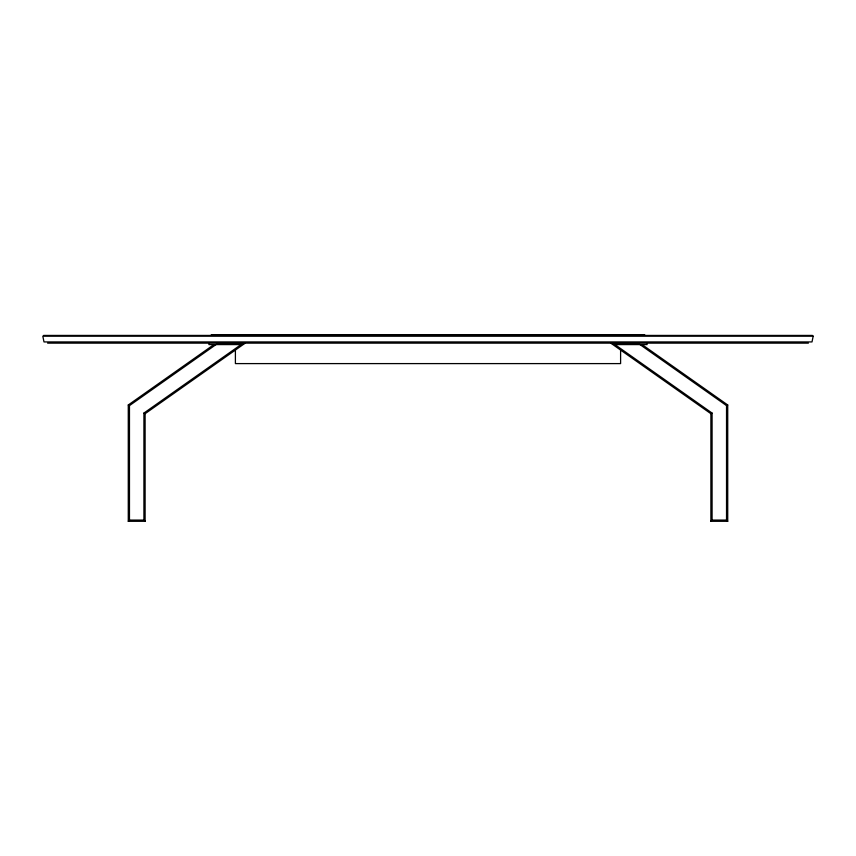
<?xml version="1.0" encoding="UTF-8"?>
<svg xmlns="http://www.w3.org/2000/svg" width="856" height="856" viewBox="0 0 856 856"><rect width="100%" height="100%" fill="white"/><g stroke="black" fill="none" stroke-linecap="round" stroke-linejoin="round"><path stroke-width="1.28" d="M128.272 521.293L129.47 520.084L129.47 405.605L216.354 344.337L241.403 344.337L245.201 343.138L145.113 413.694L145.113 521.293L128.272 521.293L128.272 404.984L213.807 344.658M710.887 521.293L712.085 520.084L712.085 413.074L614.597 344.337L610.799 343.138L710.887 413.694L710.887 521.293L727.728 521.293L727.728 404.984L642.193 344.658M145.113 521.293L143.915 520.084L143.915 413.074L241.403 344.337M710.887 413.694L712.085 413.074M727.728 521.293L726.53 520.084L726.53 405.605L727.728 404.984M43.528 335.434L812.483 335.434M47.615 343.138L808.385 343.138M614.597 344.337L639.646 344.337L726.53 405.605M129.47 520.084L143.915 520.084M712.085 520.084L726.53 520.084M128.272 404.984L129.47 405.605M143.915 413.074L145.113 413.694M647.082 343.138L647.082 344.583L615.785 344.583L615.785 343.138M644.675 335.434L644.675 334.707L211.325 334.707L211.325 335.434M620.6 349.526L620.6 363.597L235.4 363.597L235.4 349.526M555.598 334.707L555.598 335.434M300.403 334.707L300.403 335.434M240.215 343.138L240.215 344.583L208.918 344.583L208.918 343.138M813.2 336.151L812.002 341.929L43.998 341.929L42.8 336.151L813.2 336.151"/></g></svg>
